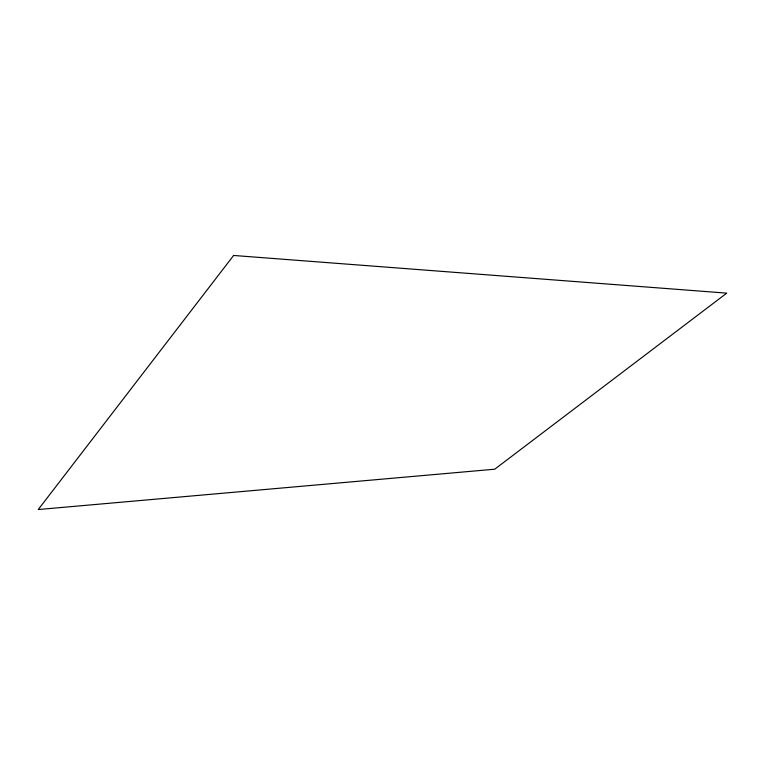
<?xml version="1.0" encoding="UTF-8"?>
<svg xmlns="http://www.w3.org/2000/svg" width="765" height="765" viewBox="0 0 765 765"><rect width="100%" height="100%" fill="white"/><g stroke="black" fill="none" stroke-linecap="round" stroke-linejoin="round"><path stroke-width="1.15" d="M233.612 255.462L38.25 509.538L494.726 469.203L726.75 293.138L233.612 255.462"/></g></svg>
